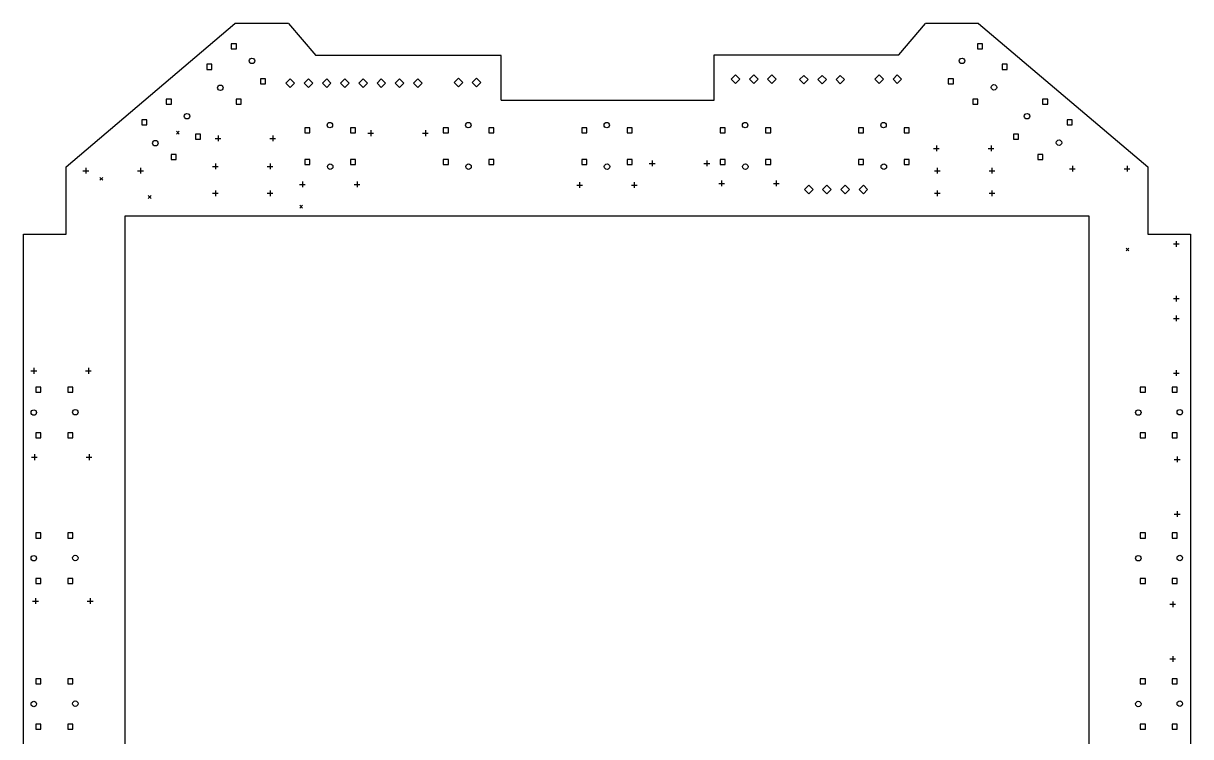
# Model space of a CAD drawing. Extents: x 14 to 178, y -221 to -22.
# Drawn here: x 15.4 to 178.2, y -122 to -22.5 of the extents above; entities that cross this region are included whole.
import ezdxf

# ---------------------------------------------------------------- set-up
doc = ezdxf.new("R2010")
doc.units = 0
doc.layers.add('BLACK', color=7, linetype='CONTINUOUS')

msp = doc.modelspace()

# ---------------------------------------------------------------- linework, layer by layer
at = {"layer": 'BLACK', "linetype": 'CONTINUOUS'}
for p, q in [((21.336, -42.509), (44.857, -22.507)), ((52.357, -22.507), (44.857, -22.507)), ((52.357, -22.507), (56.147, -26.977)), ((137.487, -26.877), (141.207, -22.497)), ((148.577, -22.497), (141.207, -22.497)), ((148.577, -22.497), (172.212, -42.509)), ((45.0809, -25.3518), (44.3738, -25.3518)), ((44.3738, -25.3518), (44.3738, -26.059)), ((45.0809, -26.059), (45.0809, -25.3518)), ((149.17, -25.3518), (148.463, -25.3518)), ((148.463, -25.3518), (148.463, -26.059)), ((149.17, -26.059), (149.17, -25.3518)), ((44.3738, -26.059), (45.0809, -26.059)), ((82.027, -26.977), (56.147, -26.977)), ((82.027, -33.207), (82.027, -26.977)), ((111.737, -26.877), (137.487, -26.877)), ((111.737, -33.217), (111.737, -26.877)), ((148.463, -26.059), (149.17, -26.059)), ((41.6758, -28.209), (40.9687, -28.209)), ((40.9687, -28.209), (40.9687, -28.9161)), ((40.9687, -28.9161), (41.6758, -28.9161)), ((41.6758, -28.9161), (41.6758, -28.209)), ((152.575, -28.209), (151.868, -28.209)), ((151.868, -28.209), (151.868, -28.9161)), ((151.868, -28.9161), (152.575, -28.9161)), ((152.575, -28.9161), (152.575, -28.209)), ((49.1626, -30.2162), (48.4555, -30.2162)), ((48.4555, -30.2162), (48.4555, -30.9233)), ((48.4555, -30.9233), (49.1626, -30.9233)), ((49.1626, -30.9233), (49.1626, -30.2162)), ((52.597, -30.247), (51.997, -30.847)), ((51.997, -30.847), (52.597, -31.447)), ((53.197, -30.847), (52.597, -30.247)), ((52.597, -31.447), (53.197, -30.847)), ((55.137, -30.247), (54.537, -30.847)), ((54.537, -30.847), (55.137, -31.447)), ((55.737, -30.847), (55.137, -30.247)), ((55.137, -31.447), (55.737, -30.847)), ((57.677, -30.247), (57.077, -30.847)), ((57.077, -30.847), (57.677, -31.447)), ((58.277, -30.847), (57.677, -30.247)), ((57.677, -31.447), (58.277, -30.847)), ((60.217, -30.247), (59.617, -30.847)), ((59.617, -30.847), (60.217, -31.447)), ((60.817, -30.847), (60.217, -30.247)), ((60.217, -31.447), (60.817, -30.847)), ((62.757, -30.247), (62.157, -30.847)), ((62.157, -30.847), (62.757, -31.447)), ((63.357, -30.847), (62.757, -30.247)), ((62.757, -31.447), (63.357, -30.847)), ((65.297, -30.247), (64.697, -30.847)), ((64.697, -30.847), (65.297, -31.447)), ((65.897, -30.847), (65.297, -30.247)), ((65.297, -31.447), (65.897, -30.847)), ((67.837, -30.247), (67.237, -30.847)), ((67.237, -30.847), (67.837, -31.447)), ((68.437, -30.847), (67.837, -30.247)), ((67.837, -31.447), (68.437, -30.847)), ((70.377, -30.247), (69.777, -30.847)), ((69.777, -30.847), (70.377, -31.447)), ((70.977, -30.847), (70.377, -30.247)), ((70.377, -31.447), (70.977, -30.847)), ((76.047, -30.147), (75.447, -30.747)), ((75.447, -30.747), (76.047, -31.347)), ((76.647, -30.747), (76.047, -30.147)), ((76.047, -31.347), (76.647, -30.747)), ((78.587, -30.147), (77.987, -30.747)), ((77.987, -30.747), (78.587, -31.347)), ((79.187, -30.747), (78.587, -30.147)), ((78.587, -31.347), (79.187, -30.747)), ((114.697, -29.687), (114.097, -30.287)), ((114.097, -30.287), (114.697, -30.887)), ((115.297, -30.287), (114.697, -29.687)), ((114.697, -30.887), (115.297, -30.287)), ((117.237, -29.687), (116.637, -30.287)), ((116.637, -30.287), (117.237, -30.887)), ((117.837, -30.287), (117.237, -29.687)), ((117.237, -30.887), (117.837, -30.287)), ((119.777, -29.687), (119.177, -30.287)), ((119.177, -30.287), (119.777, -30.887)), ((120.377, -30.287), (119.777, -29.687)), ((119.777, -30.887), (120.377, -30.287)), ((124.237, -29.747), (123.637, -30.347)), ((123.637, -30.347), (124.237, -30.947)), ((124.837, -30.347), (124.237, -29.747)), ((124.237, -30.947), (124.837, -30.347)), ((126.777, -29.747), (126.177, -30.347)), ((126.177, -30.347), (126.777, -30.947)), ((127.377, -30.347), (126.777, -29.747)), ((126.777, -30.947), (127.377, -30.347)), ((129.317, -29.747), (128.717, -30.347)), ((128.717, -30.347), (129.317, -30.947)), ((129.917, -30.347), (129.317, -29.747)), ((129.317, -30.947), (129.917, -30.347)), ((134.727, -29.687), (134.127, -30.287)), ((134.127, -30.287), (134.727, -30.887)), ((135.327, -30.287), (134.727, -29.687)), ((134.727, -30.887), (135.327, -30.287)), ((137.267, -29.687), (136.667, -30.287)), ((136.667, -30.287), (137.267, -30.887)), ((137.867, -30.287), (137.267, -29.687)), ((137.267, -30.887), (137.867, -30.287)), ((145.089, -30.2162), (144.381, -30.2162)), ((144.381, -30.2162), (144.381, -30.9233)), ((144.381, -30.9233), (145.089, -30.9233)), ((145.089, -30.9233), (145.089, -30.2162)), ((36.0109, -33.0718), (35.3038, -33.0718)), ((35.3038, -33.0718), (35.3038, -33.779)), ((35.3038, -33.779), (36.0109, -33.779)), ((36.0109, -33.779), (36.0109, -33.0718)), ((45.7575, -33.0734), (45.0504, -33.0734)), ((45.0504, -33.0734), (45.0504, -33.7805)), ((45.0504, -33.7805), (45.7575, -33.7805)), ((45.7575, -33.7805), (45.7575, -33.0734)), ((82.027, -33.207), (111.737, -33.217)), ((148.494, -33.0734), (147.786, -33.0734)), ((147.786, -33.0734), (147.786, -33.7805)), ((147.786, -33.7805), (148.494, -33.7805)), ((148.494, -33.7805), (148.494, -33.0734)), ((158.24, -33.0718), (157.533, -33.0718)), ((157.533, -33.0718), (157.533, -33.779)), ((157.533, -33.779), (158.24, -33.779)), ((158.24, -33.779), (158.24, -33.0718)), ((32.6058, -35.929), (31.8987, -35.929)), ((31.8987, -35.929), (31.8987, -36.6361)), ((31.8987, -36.6361), (32.6058, -36.6361)), ((32.6058, -36.6361), (32.6058, -35.929)), ((55.3456, -37.0444), (54.6384, -37.0444)), ((54.6384, -37.0444), (54.6384, -37.7516)), ((55.3456, -37.7516), (55.3456, -37.0444)), ((61.6956, -37.0444), (60.9884, -37.0444)), ((60.9884, -37.0444), (60.9884, -37.7516)), ((61.6956, -37.7516), (61.6956, -37.0444)), ((63.827, -37.407), (63.827, -38.207)), ((71.447, -37.407), (71.447, -38.207)), ((74.6456, -37.0444), (73.9384, -37.0444)), ((73.9384, -37.0444), (73.9384, -37.7516)), ((74.6456, -37.7516), (74.6456, -37.0444)), ((80.9956, -37.0444), (80.2884, -37.0444)), ((80.2884, -37.0444), (80.2884, -37.7516)), ((80.9956, -37.7516), (80.9956, -37.0444)), ((93.9556, -37.0444), (93.2484, -37.0444)), ((93.2484, -37.0444), (93.2484, -37.7516)), ((93.9556, -37.7516), (93.9556, -37.0444)), ((100.306, -37.0444), (99.5984, -37.0444)), ((99.5984, -37.0444), (99.5984, -37.7516)), ((100.306, -37.7516), (100.306, -37.0444)), ((113.256, -37.0444), (112.548, -37.0444)), ((112.548, -37.0444), (112.548, -37.7516)), ((113.256, -37.7516), (113.256, -37.0444)), ((119.606, -37.0444), (118.898, -37.0444)), ((118.898, -37.0444), (118.898, -37.7516)), ((119.606, -37.7516), (119.606, -37.0444)), ((132.566, -37.0444), (131.858, -37.0444)), ((131.858, -37.0444), (131.858, -37.7516)), ((132.566, -37.7516), (132.566, -37.0444)), ((138.916, -37.0444), (138.208, -37.0444)), ((138.208, -37.0444), (138.208, -37.7516)), ((138.916, -37.7516), (138.916, -37.0444)), ((161.645, -35.929), (160.938, -35.929)), ((160.938, -35.929), (160.938, -36.6361)), ((160.938, -36.6361), (161.645, -36.6361)), ((161.645, -36.6361), (161.645, -35.929)), ((36.7163, -37.5535), (37.1163, -37.9535)), ((37.1163, -37.5535), (36.7163, -37.9535)), ((40.0926, -37.9362), (39.3855, -37.9362)), ((39.3855, -37.9362), (39.3855, -38.6433)), ((39.3855, -38.6433), (40.0926, -38.6433)), ((40.0926, -38.6433), (40.0926, -37.9362)), ((42.127, -38.547), (42.927, -38.547)), ((42.527, -38.147), (42.527, -38.947)), ((49.747, -38.547), (50.547, -38.547)), ((50.147, -38.147), (50.147, -38.947)), ((54.6384, -37.7516), (55.3456, -37.7516)), ((60.9884, -37.7516), (61.6956, -37.7516)), ((63.427, -37.807), (64.227, -37.807)), ((71.047, -37.807), (71.847, -37.807)), ((73.9384, -37.7516), (74.6456, -37.7516)), ((80.2884, -37.7516), (80.9956, -37.7516)), ((93.2484, -37.7516), (93.9556, -37.7516)), ((99.5984, -37.7516), (100.306, -37.7516)), ((112.548, -37.7516), (113.256, -37.7516)), ((118.898, -37.7516), (119.606, -37.7516)), ((131.858, -37.7516), (132.566, -37.7516)), ((138.208, -37.7516), (138.916, -37.7516)), ((154.159, -37.9362), (153.451, -37.9362)), ((153.451, -37.9362), (153.451, -38.6433)), ((153.451, -38.6433), (154.159, -38.6433)), ((154.159, -38.6433), (154.159, -37.9362)), ((142.317, -39.927), (143.117, -39.927)), ((142.717, -39.527), (142.717, -40.327)), ((149.937, -39.927), (150.737, -39.927)), ((150.337, -39.527), (150.337, -40.327)), ((36.6875, -40.7934), (35.9804, -40.7934)), ((35.9804, -40.7934), (35.9804, -41.5005)), ((35.9804, -41.5005), (36.6875, -41.5005)), ((36.6875, -41.5005), (36.6875, -40.7934)), ((42.157, -42.037), (42.157, -42.837)), ((49.777, -42.037), (49.777, -42.837)), ((55.3456, -41.4894), (54.6384, -41.4894)), ((54.6384, -41.4894), (54.6384, -42.1966)), ((54.6384, -42.1966), (55.3456, -42.1966)), ((55.3456, -42.1966), (55.3456, -41.4894)), ((61.6956, -41.4894), (60.9884, -41.4894)), ((60.9884, -41.4894), (60.9884, -42.1966)), ((60.9884, -42.1966), (61.6956, -42.1966)), ((61.6956, -42.1966), (61.6956, -41.4894)), ((74.6456, -41.4894), (73.9384, -41.4894)), ((73.9384, -41.4894), (73.9384, -42.1966)), ((73.9384, -42.1966), (74.6456, -42.1966)), ((74.6456, -42.1966), (74.6456, -41.4894)), ((80.9956, -41.4894), (80.2884, -41.4894)), ((80.2884, -41.4894), (80.2884, -42.1966)), ((80.2884, -42.1966), (80.9956, -42.1966)), ((80.9956, -42.1966), (80.9956, -41.4894)), ((93.9556, -41.4894), (93.2484, -41.4894)), ((93.2484, -41.4894), (93.2484, -42.1966)), ((93.2484, -42.1966), (93.9556, -42.1966)), ((93.9556, -42.1966), (93.9556, -41.4894)), ((100.306, -41.4894), (99.5984, -41.4894)), ((99.5984, -41.4894), (99.5984, -42.1966)), ((99.5984, -42.1966), (100.306, -42.1966)), ((100.306, -42.1966), (100.306, -41.4894)), ((102.677, -42.017), (103.477, -42.017)), ((103.077, -41.617), (103.077, -42.417)), ((110.297, -42.017), (111.097, -42.017)), ((110.697, -41.617), (110.697, -42.417)), ((113.256, -41.4894), (112.548, -41.4894)), ((112.548, -41.4894), (112.548, -42.1966)), ((112.548, -42.1966), (113.256, -42.1966)), ((113.256, -42.1966), (113.256, -41.4894)), ((119.606, -41.4894), (118.898, -41.4894)), ((118.898, -41.4894), (118.898, -42.1966)), ((118.898, -42.1966), (119.606, -42.1966)), ((119.606, -42.1966), (119.606, -41.4894)), ((132.566, -41.4894), (131.858, -41.4894)), ((131.858, -41.4894), (131.858, -42.1966)), ((131.858, -42.1966), (132.566, -42.1966)), ((132.566, -42.1966), (132.566, -41.4894)), ((138.916, -41.4894), (138.208, -41.4894)), ((138.208, -41.4894), (138.208, -42.1966)), ((138.208, -42.1966), (138.916, -42.1966)), ((138.916, -42.1966), (138.916, -41.4894)), ((157.564, -40.7934), (156.856, -40.7934)), ((156.856, -40.7934), (156.856, -41.5005)), ((156.856, -41.5005), (157.564, -41.5005)), ((157.564, -41.5005), (157.564, -40.7934)), ((21.336, -51.8795), (21.336, -42.509)), ((23.687, -43.057), (24.487, -43.057)), ((24.087, -42.657), (24.087, -43.457)), ((31.307, -43.057), (32.107, -43.057)), ((31.707, -42.657), (31.707, -43.457)), ((41.757, -42.437), (42.557, -42.437)), ((49.377, -42.437), (50.177, -42.437)), ((142.447, -43.057), (143.247, -43.057)), ((142.847, -42.657), (142.847, -43.457)), ((150.067, -43.057), (150.867, -43.057)), ((150.467, -42.657), (150.467, -43.457)), ((161.287, -42.777), (162.087, -42.777)), ((161.687, -42.377), (161.687, -43.177)), ((168.907, -42.777), (169.707, -42.777)), ((169.307, -42.377), (169.307, -43.177)), ((172.212, -42.509), (172.212, -51.8795)), ((26.0423, -43.9824), (26.4423, -44.3824)), ((26.4423, -43.9824), (26.0423, -44.3824)), ((53.897, -44.957), (54.697, -44.957)), ((54.297, -44.557), (54.297, -45.357)), ((61.517, -44.957), (62.317, -44.957)), ((61.917, -44.557), (61.917, -45.357)), ((92.557, -45.047), (93.357, -45.047)), ((92.957, -44.647), (92.957, -45.447)), ((100.177, -45.047), (100.977, -45.047)), ((100.577, -44.647), (100.577, -45.447)), ((112.357, -44.817), (113.157, -44.817)), ((112.757, -44.417), (112.757, -45.217)), ((119.977, -44.817), (120.777, -44.817)), ((120.377, -44.417), (120.377, -45.217)), ((124.907, -45.057), (124.307, -45.657)), ((125.507, -45.657), (124.907, -45.057)), ((127.447, -45.057), (126.847, -45.657)), ((128.047, -45.657), (127.447, -45.057)), ((129.987, -45.057), (129.387, -45.657)), ((130.587, -45.657), (129.987, -45.057)), ((132.527, -45.057), (131.927, -45.657)), ((133.127, -45.657), (132.527, -45.057)), ((32.7886, -46.5201), (33.1886, -46.9201)), ((33.1886, -46.5201), (32.7886, -46.9201)), ((41.757, -46.197), (42.557, -46.197)), ((42.157, -45.797), (42.157, -46.597)), ((49.377, -46.197), (50.177, -46.197)), ((49.777, -45.797), (49.777, -46.597)), ((124.307, -45.657), (124.907, -46.257)), ((124.907, -46.257), (125.507, -45.657)), ((126.847, -45.657), (127.447, -46.257)), ((127.447, -46.257), (128.047, -45.657)), ((129.387, -45.657), (129.987, -46.257)), ((129.987, -46.257), (130.587, -45.657)), ((131.927, -45.657), (132.527, -46.257)), ((132.527, -46.257), (133.127, -45.657)), ((142.447, -46.197), (143.247, -46.197)), ((142.847, -45.797), (142.847, -46.597)), ((150.067, -46.197), (150.867, -46.197)), ((150.467, -45.797), (150.467, -46.597)), ((53.9197, -47.866), (54.3197, -48.266)), ((54.3197, -47.866), (53.9197, -48.266)), ((29.591, -49.3395), (163.957, -49.3395)), ((29.591, -184.658), (29.591, -49.3395)), ((163.957, -49.3395), (163.957, -184.658)), ((15.367, -193.167), (15.367, -51.8795)), ((15.367, -51.8795), (21.336, -51.8795)), ((172.212, -51.8795), (178.181, -51.8795)), ((178.181, -51.8795), (178.181, -193.167)), ((175.777, -53.257), (176.577, -53.257)), ((176.177, -52.857), (176.177, -53.657)), ((169.173, -53.8375), (169.573, -54.2375)), ((169.573, -53.8375), (169.173, -54.2375)), ((175.777, -60.877), (176.577, -60.877)), ((176.177, -60.477), (176.177, -61.277)), ((176.177, -63.237), (176.177, -64.037)), ((175.777, -63.637), (176.577, -63.637)), ((16.427, -70.947), (17.227, -70.947)), ((16.827, -70.547), (16.827, -71.347)), ((24.047, -70.947), (24.847, -70.947)), ((24.447, -70.547), (24.447, -71.347)), ((175.777, -71.257), (176.577, -71.257)), ((176.177, -70.857), (176.177, -71.657)), ((17.8146, -73.2384), (17.1074, -73.2384)), ((17.1074, -73.2384), (17.1074, -73.9456)), ((17.8146, -73.9456), (17.8146, -73.2384)), ((22.2596, -73.2384), (21.5524, -73.2384)), ((21.5524, -73.2384), (21.5524, -73.9456)), ((22.2596, -73.9456), (22.2596, -73.2384)), ((171.865, -73.2384), (171.157, -73.2384)), ((171.157, -73.2384), (171.157, -73.9456)), ((171.865, -73.9456), (171.865, -73.2384)), ((176.31, -73.2384), (175.602, -73.2384)), ((175.602, -73.2384), (175.602, -73.9456)), ((176.31, -73.9456), (176.31, -73.2384)), ((17.1074, -73.9456), (17.8146, -73.9456)), ((21.5524, -73.9456), (22.2596, -73.9456)), ((171.157, -73.9456), (171.865, -73.9456)), ((175.602, -73.9456), (176.31, -73.9456)), ((17.8146, -79.5884), (17.1074, -79.5884)), ((17.1074, -79.5884), (17.1074, -80.2956)), ((17.8146, -80.2956), (17.8146, -79.5884)), ((22.2596, -79.5884), (21.5524, -79.5884)), ((21.5524, -79.5884), (21.5524, -80.2956)), ((22.2596, -80.2956), (22.2596, -79.5884)), ((171.865, -79.5884), (171.157, -79.5884)), ((171.157, -79.5884), (171.157, -80.2956)), ((171.865, -80.2956), (171.865, -79.5884)), ((176.31, -79.5884), (175.602, -79.5884)), ((175.602, -79.5884), (175.602, -80.2956)), ((176.31, -80.2956), (176.31, -79.5884)), ((17.1074, -80.2956), (17.8146, -80.2956)), ((21.5524, -80.2956), (22.2596, -80.2956)), ((171.157, -80.2956), (171.865, -80.2956)), ((175.602, -80.2956), (176.31, -80.2956)), ((16.507, -82.987), (17.307, -82.987)), ((16.907, -82.587), (16.907, -83.387)), ((24.127, -82.987), (24.927, -82.987)), ((24.527, -82.587), (24.527, -83.387)), ((176.297, -82.897), (176.297, -83.697)), ((175.897, -83.297), (176.697, -83.297)), ((175.897, -90.917), (176.697, -90.917)), ((176.297, -90.517), (176.297, -91.317)), ((17.8146, -93.5584), (17.1074, -93.5584)), ((17.1074, -93.5584), (17.1074, -94.2656)), ((17.1074, -94.2656), (17.8146, -94.2656)), ((17.8146, -94.2656), (17.8146, -93.5584)), ((22.2596, -93.5584), (21.5524, -93.5584)), ((21.5524, -93.5584), (21.5524, -94.2656)), ((21.5524, -94.2656), (22.2596, -94.2656)), ((22.2596, -94.2656), (22.2596, -93.5584)), ((171.865, -93.5584), (171.157, -93.5584)), ((171.157, -93.5584), (171.157, -94.2656)), ((171.157, -94.2656), (171.865, -94.2656)), ((171.865, -94.2656), (171.865, -93.5584)), ((176.31, -93.5584), (175.602, -93.5584)), ((175.602, -93.5584), (175.602, -94.2656)), ((175.602, -94.2656), (176.31, -94.2656)), ((176.31, -94.2656), (176.31, -93.5584)), ((17.8146, -99.9084), (17.1074, -99.9084)), ((17.1074, -99.9084), (17.1074, -100.616)), ((17.1074, -100.616), (17.8146, -100.616)), ((17.8146, -100.616), (17.8146, -99.9084)), ((22.2596, -99.9084), (21.5524, -99.9084)), ((21.5524, -99.9084), (21.5524, -100.616)), ((21.5524, -100.616), (22.2596, -100.616)), ((22.2596, -100.616), (22.2596, -99.9084)), ((171.865, -99.9084), (171.157, -99.9084)), ((171.157, -99.9084), (171.157, -100.616)), ((171.157, -100.616), (171.865, -100.616)), ((171.865, -100.616), (171.865, -99.9084)), ((176.31, -99.9084), (175.602, -99.9084)), ((175.602, -99.9084), (175.602, -100.616)), ((175.602, -100.616), (176.31, -100.616)), ((176.31, -100.616), (176.31, -99.9084)), ((16.667, -103.057), (17.467, -103.057)), ((17.067, -102.657), (17.067, -103.457)), ((24.287, -103.057), (25.087, -103.057)), ((24.687, -102.657), (24.687, -103.457)), ((175.277, -103.497), (176.077, -103.497)), ((175.677, -103.097), (175.677, -103.897)), ((175.277, -111.117), (176.077, -111.117)), ((175.677, -110.717), (175.677, -111.517)), ((17.8146, -113.878), (17.1074, -113.878)), ((17.1074, -113.878), (17.1074, -114.586)), ((17.8146, -114.586), (17.8146, -113.878)), ((22.2596, -113.878), (21.5524, -113.878)), ((21.5524, -113.878), (21.5524, -114.586)), ((22.2596, -114.586), (22.2596, -113.878)), ((171.865, -113.878), (171.157, -113.878)), ((171.157, -113.878), (171.157, -114.586)), ((171.865, -114.586), (171.865, -113.878)), ((176.31, -113.878), (175.602, -113.878)), ((175.602, -113.878), (175.602, -114.586)), ((176.31, -114.586), (176.31, -113.878)), ((17.1074, -114.586), (17.8146, -114.586)), ((21.5524, -114.586), (22.2596, -114.586)), ((171.157, -114.586), (171.865, -114.586)), ((175.602, -114.586), (176.31, -114.586)), ((17.8146, -120.228), (17.1074, -120.228)), ((17.1074, -120.228), (17.1074, -120.936)), ((17.8146, -120.936), (17.8146, -120.228)), ((22.2596, -120.228), (21.5524, -120.228)), ((21.5524, -120.228), (21.5524, -120.936)), ((22.2596, -120.936), (22.2596, -120.228)), ((171.865, -120.228), (171.157, -120.228)), ((171.157, -120.228), (171.157, -120.936)), ((171.865, -120.936), (171.865, -120.228)), ((176.31, -120.228), (175.602, -120.228)), ((175.602, -120.228), (175.602, -120.936)), ((176.31, -120.936), (176.31, -120.228)), ((17.1074, -120.936), (17.8146, -120.936)), ((21.5524, -120.936), (22.2596, -120.936)), ((171.157, -120.936), (171.865, -120.936)), ((175.602, -120.936), (176.31, -120.936))]:
    msp.add_line(p, q, dxfattribs=at)
at = {"layer": 'BLACK'}
for centre in [(47.2546, -27.7294), (146.289, -27.7294), (42.8442, -31.4824), (150.751, -31.4212), (38.1846, -35.4494), (155.359, -35.4494), (58.127, -36.687), (77.427, -36.687), (96.737, -36.687), (116.037, -36.687), (135.347, -36.687), (33.7742, -39.2024), (159.821, -39.1412), (58.167, -42.478), (77.467, -42.478), (96.777, -42.478), (116.077, -42.478), (135.387, -42.478), (16.826, -76.767), (22.617, -76.727), (170.876, -76.767), (176.667, -76.727), (16.826, -97.087), (22.617, -97.047), (170.876, -97.087), (176.667, -97.047), (16.826, -117.407), (22.617, -117.367), (170.876, -117.407), (176.667, -117.367)]:
    msp.add_circle(centre, 0.381, dxfattribs=at)

doc.saveas('drawing.dxf')
